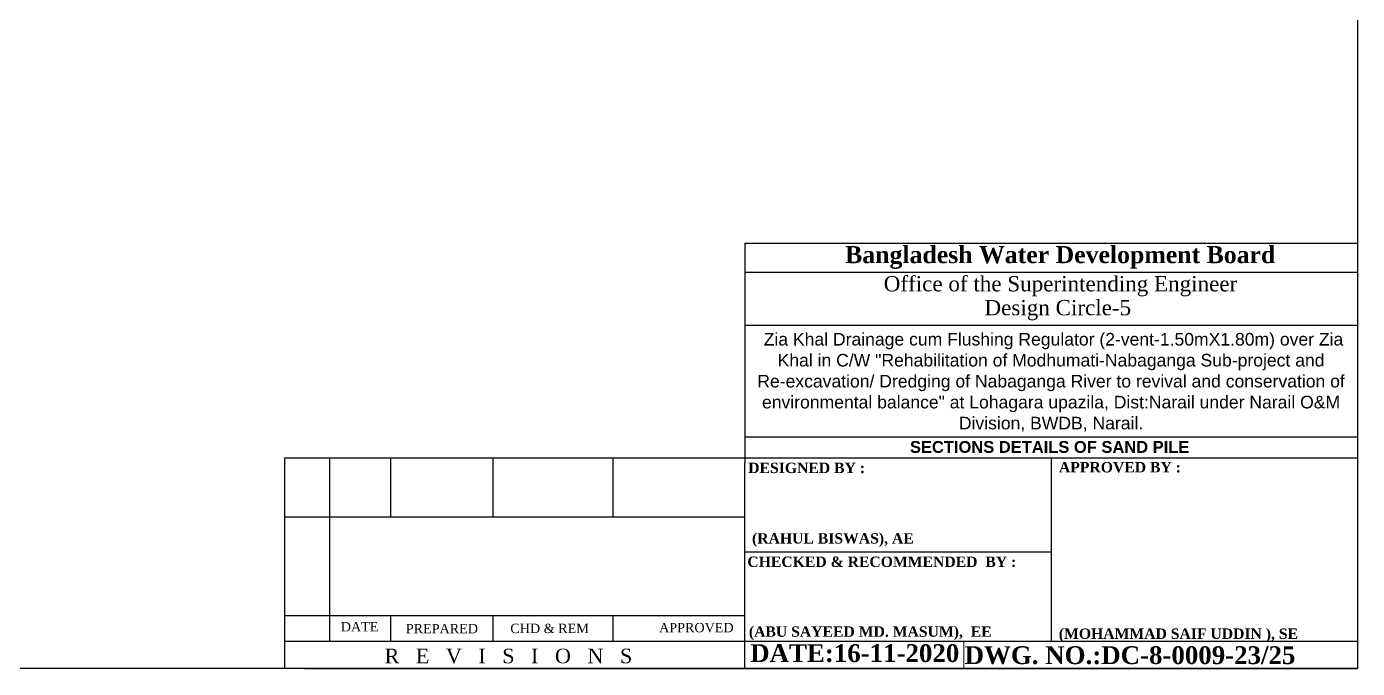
# Model space of a CAD drawing. Extents: x -358915 to 1258323, y -1585493 to -305611.
# Drawn here: x 1052615 to 1085305, y -1509316 to -1493556 of the extents above; entities that cross this region are included whole.
import ezdxf

# ---------------------------------------------------------------- set-up
doc = ezdxf.new("R2010")
doc.units = 0
doc.header["$LTSCALE"] = 300
doc.header["$MEASUREMENT"] = 0
doc.layers.add('Left Bank Profile', color=7, linetype='CONTINUOUS', lineweight=25)
doc.layers.add('LINE', color=7, linetype='CONTINUOUS')

msp = doc.modelspace()

# ---------------------------------------------------------------- linework, layer by layer
at = {"layer": 'Left Bank Profile'}
msp.add_lwpolyline([(1059441, -1509316.5), (1085305.1, -1509316.5)], dxfattribs=at)
msp.add_lwpolyline([(1059441, -1509316.5), (1085305.1, -1509316.5)], dxfattribs=at)
at = {"layer": 'LINE'}
for p, q in [((1070259.8, -1498871), (1085305.1, -1498871)), ((1070259.8, -1498871), (1070259.8, -1504267.4)), ((1070259.8, -1499584.3), (1085305.1, -1499584.3)), ((1070259.8, -1500887.2), (1085305.1, -1500887.2)), ((1070259.8, -1503631.1), (1085305.1, -1503631.1)), ((1058948.1, -1504147.8), (1069938.1, -1504147.8)), ((1058948.1, -1504147.8), (1058948.1, -1509316.5)), ((1059730.4, -1504147.8), (1070259.8, -1504147.8)), ((1060058.1, -1504147.8), (1060058.1, -1508648.8)), ((1060058.1, -1504147.8), (1060058.1, -1508648.8)), ((1060058.1, -1504147.8), (1060058.1, -1508648.8)), ((1060058.1, -1504147.8), (1060058.1, -1508648.8)), ((1061554.2, -1504147.8), (1061554.2, -1505591.4)), ((1064074.9, -1505591.4), (1064074.9, -1504147.7)), ((1067022.7, -1505591.4), (1067022.7, -1504147.8)), ((1070259.8, -1504147.8), (1085305.1, -1504147.8)), ((1070259.8, -1509316.5), (1070259.8, -1504267.4)), ((1077782.5, -1504147.8), (1077782.5, -1508648.8)), ((1058948.1, -1505591.4), (1069938.1, -1505591.4)), ((1059730.4, -1505591.4), (1070259.8, -1505591.4)), ((1070259.8, -1506452.3), (1077782.5, -1506452.3)), ((1058948.1, -1508021.2), (1069938.1, -1508021.2)), ((1059730.4, -1508021.2), (1070259.8, -1508021.2)), ((1059730.4, -1508021.2), (1069938.1, -1508021.2)), ((1059730.4, -1508021.2), (1069938.1, -1508021.2)), ((1061554.2, -1508021.2), (1061554.2, -1508648.8)), ((1064074.9, -1508648.8), (1064074.9, -1508021.2)), ((1067022.7, -1508648.8), (1067022.7, -1508021.2)), ((1058948.1, -1508648.8), (1069938.1, -1508648.8)), ((1059730.4, -1508648.8), (1070259.8, -1508648.8)), ((1059730.4, -1508648.8), (1069938.1, -1508648.8)), ((1059730.4, -1508648.8), (1069938.1, -1508648.8)), ((1070259.8, -1508648.8), (1085305.1, -1508648.8)), ((1073082.7, -1508648.8), (1085305.1, -1508648.8)), ((1073082.7, -1508648.8), (1085305.1, -1508648.8)), ((1073082.7, -1508648.8), (1085305.1, -1508648.8))]:
    msp.add_line(p, q, dxfattribs=at)
at = {"layer": 'LINE', "color": 7, "lineweight": 9}
for p, q in [((1075637.1, -1508648.8), (1075637.1, -1509316.5)), ((1070760.5, -1509316.5), (1058948.1, -1509316.5)), ((1085305.1, -1509316.5), (1070760.5, -1509316.5)), ((1082201.3, -1509316.5), (1083218.5, -1509316.5))]:
    msp.add_line(p, q, dxfattribs=at)
at = {"layer": 'LINE'}
msp.add_lwpolyline([(1085305.1, -1509316.5), (1027504.3, -1509316.5), (1027504.3, -1468443), (1085305.1, -1468443)], close=True, dxfattribs=at)

# ---------------------------------------------------------------- texts
at = {"layer": 'LINE', "color": 7, "lineweight": 9}
for s, insert, char_height, width, attachment_point in [('{\\fTimes New Roman|b1|i0|c0|p18;Bangladesh Water Development Board}', (1072720.5, -1498945.4), 419.158, 15056.037, 1), ('{\\fTimes New Roman|b0|i0|c0|p18;Office of the Superintending Engineer}', (1073670.6, -1499682.4), 375.107, 13473.708, 1), ('{\\fTimes New Roman|b0|i0|c0|p18;Design Circle-5}', (1076144.9, -1500269), 375.107, 13473.708, 1), ('\\A1;{\\fArial|b0|i0|c0|p34; Zia Khal Drainage cum Flushing Regulator (2-vent-1.50mX1.80m) over Zia Khal in\\A0;\\C256; C/W "Rehabilitatio\\A1;\\C7;n of Modhumati-Nabaganga Sub-project and Re-excavation/ Dredging of\\C256; Nabaganga River to revival and conservation of environmental balance" at Lohagara upazila, Dist:Narail under Narail O&M Division, BWDB, Narail.}', (1077780, -1503503.7), 308.75, 14880.53, 8), ('{\\fArial|b1|i0|c0|p34;\\C0;SECTIONS DETAILS OF SAND PILE}', (1077745.7, -1504027.7), 289.957, 14657.196, 8)]:
    msp.add_mtext(s, dxfattribs=dict(at, insert=insert, char_height=char_height, width=width, attachment_point=attachment_point))
at = {"layer": 'LINE', "color": 7, "lineweight": 9, "attachment_point": 1}
for s, insert, char_height in [('{\\fTimes New Roman|b1|i0|c0|p18;DESIGNED BY :}', (1070340.5, -1504264.6), 255.175), ('{\\fTimes New Roman|b1|i0|c0|p18;APPROVED BY :}', (1077973.2, -1504248.1), 255.175), ('{\\fTimes New Roman|b1|i0|c0|p18;\\C0;(RAHUL BISWAS), AE}', (1070434.2, -1505995.9), 255.175), ('{\\fTimes New Roman|b1|i0|c0|p18;CHECKED & RECOMMENDED  BY :}', (1070319.5, -1506570.7), 255.175), ('{\\fTimes New Roman|b0|i0|c0|p18;DATE }', (1060332.4, -1508179.7), 229.657), ('{\\fTimes New Roman|b0|i0|c0|p18;PREPARED\\fTimes New Roman|b1|i0|c0|p18; }', (1061929.3, -1508224.9), 229.657), ('{\\fTimes New Roman|b0|i0|c0|p18;CHD & REM }', (1064497.3, -1508220), 229.657), ('{\\fTimes New Roman|b0|i0|c0|p18;APPROVED}', (1068151.8, -1508200.3), 229.657), ('{\\fTimes New Roman|b1|i0|c0|p18;\\C0;(ABU SAYEED MD. MASUM),  EE }', (1070357.3, -1508284.9), 255.175), ('{\\fTimes New Roman|b1|i0|c0|p18;\\C0;(MOHAMMAD SAIF UDDIN ), SE}', (1077970, -1508336.4), 255.175), ('{\\fTimes New Roman|b0|i0|c0|p18;R   E   V   I   S   I   O   N   S}', (1061409.4, -1508832.2), 358.839), ('{\\fTimes New Roman|b1|i0|c0|p18;DATE:16-11-2020}', (1070389.1, -1508723.3), 437.223), ('{\\fTimes New Roman|b0|i0|c0|p18; \\fTimes New Roman|b1|i0|c0|p18;DWG. NO.:DC-8-0009-23/25}', (1075491, -1508772.9), 437.223)]:
    msp.add_mtext(s, dxfattribs=dict(at, insert=insert, char_height=char_height))

doc.saveas('drawing.dxf')
